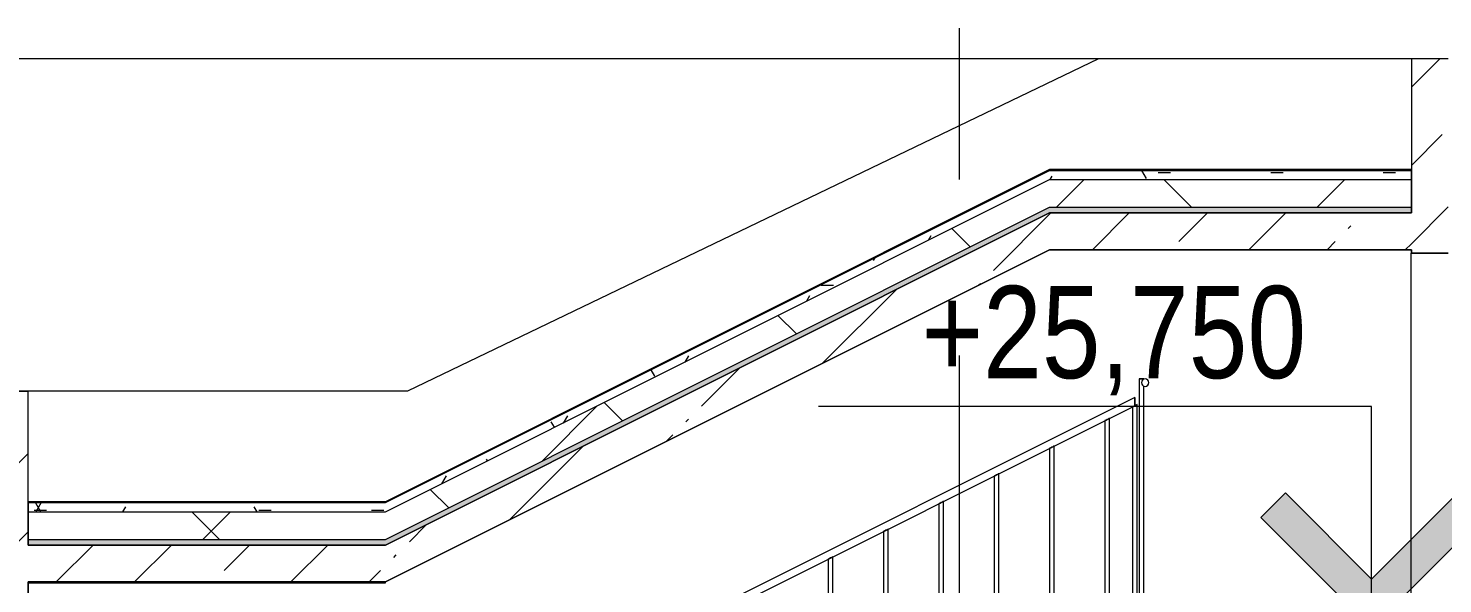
# Model space of a CAD drawing. Header units: millimetres. Extents: x -39507 to 33074, y -24219 to 30962.
# Drawn here: x -29333 to -21663, y 25991 to 29000 of the extents above; entities that cross this region are included whole.
import ezdxf

# ---------------------------------------------------------------- set-up
doc = ezdxf.new("R2010")
doc.units = ezdxf.units.MM
doc.linetypes.add('Осевые', pattern=[6350, 1270, -952.5, 3175, -952.5])
for name, color, linetype, lineweight in [('Балясины', 7, 'Continuous', 9), ('Верхние поручни', 7, 'Continuous', 9), ('Высотные отметки', 7, 'Continuous', 9), ('Общие ребра', 7, 'Continuous', 9), ('Ограждение', 7, 'Continuous', 9), ('Поручни', 7, 'Continuous', 9), ('Стены', 7, 'Continuous', 9), ('Структура _1_', 7, 'Continuous', 18), ('Штриховка разреза-2', 7, 'Continuous', 9)]:
    doc.layers.add(name, color=color, linetype=linetype, lineweight=lineweight)
doc.layers.add('Оси-3', color=7, linetype='Осевые', lineweight=9, true_color=0xaaaaaa)
doc.styles.add('Arial Narrow', font='ARIALN.TTF', dxfattribs={"height": 500})
pattern_1 = [(45, (-2885.9, 6475), (-424.264, 424.264), [600, -100, 20, -100]), (45, (-2885.9, 6899), (-424.264, 424.264), [])]

# ---------------------------------------------------------------- blocks, each defined once
blk = doc.blocks.new('Ограждение - 25mm-6839114-Разрез 2-2')
at = {"layer": 'Балясины'}
for p, q in [((-23495.4, 26874), (-23495.4, 25650)), ((-23470.4, 25650), (-23470.4, 26886.5)), ((-23495.4, 25650), (-23482.9, 25650)), ((-23482.9, 25650), (-23493.7, 25650)), ((-23482.9, 25650), (-23470.4, 25650)), ((-23472.1, 25650), (-23482.9, 25650))]:
    blk.add_line(p, q, dxfattribs=at)
at = {"layer": 'Балясины', "flags": 128}
for points in [[(-23482.9, 26880.3), (-23488.3, 26877.6), (-23492.7, 26875.4), (-23495.1, 26874.2), (-23492.7, 26875.4), (-23488.3, 26877.6), (-23482.9, 26880.3)], [(-23482.9, 26880.3), (-23477.5, 26883), (-23473.1, 26885.2), (-23470.7, 26886.4), (-23473.1, 26885.2), (-23477.5, 26883), (-23482.9, 26880.3)]]:
    blk.add_lwpolyline(points, dxfattribs=at)
blk = doc.blocks.new('Ограждение - 25mm-V89-Разрез 2-2')
at = {"layer": 'Балясины'}
for p, q in [((-23345.4, 26949), (-23345.4, 25650)), ((-23320.4, 25800), (-23320.4, 26961.5)), ((-23345.4, 25650), (-23332.9, 25650)), ((-23332.9, 25650), (-23343.7, 25650))]:
    blk.add_line(p, q, dxfattribs=at)
at = {"layer": 'Балясины', "flags": 128}
for points in [[(-23332.9, 26955.3), (-23338.3, 26952.6), (-23342.7, 26950.4), (-23345.1, 26949.2), (-23342.7, 26950.4), (-23338.3, 26952.6), (-23332.9, 26955.3)], [(-23332.9, 26955.3), (-23327.5, 26958), (-23323.1, 26960.2), (-23320.7, 26961.4), (-23323.1, 26960.2), (-23327.5, 26958), (-23332.9, 26955.3)]]:
    blk.add_lwpolyline(points, dxfattribs=at)
blk = doc.blocks.new('Ограждение - Ограждение-6819977-Разрез 2-2')
for name, p in [('Ограждение - 25mm-V89-Разрез 2-2', (0, 0)), ('Ограждение - 25mm-6839114-Разрез 2-2', (0, 0)), ('Ограждение - 25mm-6839114-Разрез 2-2', (-300, -150)), ('Ограждение - 25mm-6839114-Разрез 2-2', (-600, -300)), ('Ограждение - 25mm-6839114-Разрез 2-2', (-900, -450)), ('Ограждение - 25mm-6839114-Разрез 2-2', (-1200, -600)), ('Ограждение - 25mm-6839114-Разрез 2-2', (-1500, -750))]:
    blk.add_blockref(name, p)
blk = doc.blocks.new('Тип верхнего поручня - Верхний поручень_Внутренний_-6840876-Разрез 2-2')
at = {"layer": 'Верхние поручни'}
for p, q in [((-23332.9, 27000), (-27832.9, 24750)), ((-27815, 24714.2), (-23332.9, 26955.3))]:
    blk.add_line(p, q, dxfattribs=at)
at = {"layer": 'Верхние поручни', "flags": 128}
for points in [[(-23332.9, 27000), (-23332.9, 26999.2), (-23332.9, 26997), (-23332.9, 26993.5), (-23332.9, 26988.8), (-23332.9, 26983.4), (-23332.9, 26977.6)], [(-23332.9, 26977.6), (-23332.9, 26983.4), (-23332.9, 26988.8), (-23332.9, 26993.5), (-23332.9, 26997)], [(-23332.9, 26977.6), (-23332.9, 26971.9), (-23332.9, 26966.5), (-23332.9, 26961.8), (-23332.9, 26958.3), (-23332.9, 26956)], [(-23332.9, 26958.3), (-23332.9, 26961.8), (-23332.9, 26966.5), (-23332.9, 26971.9), (-23332.9, 26977.5)]]:
    blk.add_lwpolyline(points, dxfattribs=at)
blk = doc.blocks.new('Ограждение - 25mm-V172-Разрез 2-2')
at = {"layer": 'Балясины'}
for p, q in [((-23309.5, 27060), (-23309.5, 25800)), ((-23284.5, 25800), (-23284.5, 27060))]:
    blk.add_line(p, q, dxfattribs=at)
blk = doc.blocks.new('Ограждение - 25 мм-V173-Разрез 2-2')
at = {"layer": 'Балясины'}
for p, q in [((-23309.5, 27100.2), (-23309.5, 25800)), ((-23286.2, 27100.2), (-23307.9, 27100.2)), ((-23307.9, 27100.2), (-23286.2, 27100.2)), ((-23284.5, 27096.9), (-23284.5, 27100.2)), ((-23284.5, 25800), (-23284.5, 27063.1))]:
    blk.add_line(p, q, dxfattribs=at)
blk = doc.blocks.new('Ограждение - 25 мм-V174-Разрез 2-2')
at = {"layer": 'Балясины'}
for p, q in [((-23309.5, 27100.2), (-23309.5, 25800)), ((-23284.5, 27100.2), (-23309.5, 27100.2)), ((-23307.9, 27100.2), (-23286.2, 27100.2)), ((-23284.5, 27096.9), (-23284.5, 27100.2)), ((-23284.5, 25800), (-23284.5, 27063.1))]:
    blk.add_line(p, q, dxfattribs=at)
blk = doc.blocks.new('Ограждение - Ограждение-7181587-Разрез 2-2')
at = {"layer": 'Поручни'}
for start, end in [(0, 180), (180, 0)]:
    blk.add_arc((-23277, 27080), 20, start, end, dxfattribs=at)
for name in ['Ограждение - 25 мм-V173-Разрез 2-2', 'Ограждение - 25 мм-V173-Разрез 2-2', 'Ограждение - 25 мм-V174-Разрез 2-2', 'Ограждение - 25mm-V172-Разрез 2-2']:
    blk.add_blockref(name, (0, 0))
blk = doc.blocks.new('Высотные отметки - Высотная отметка - Стрелка-4455449-Разрез 2-2')
at = {"layer": 'Высотные отметки'}
blk.add_hatch(color=256, dxfattribs=at).paths.add_polyline_path([(-36565.6, -5267.2), (-36098.4, -5734.3), (-35631.2, -5267.2), (-35498.4, -5400), (-36098.4, -6000), (-36698.4, -5400)], flags=0)
for p, q in [((-36098.4, -4800), (-39098.4, -4800)), ((-36098.4, -6000), (-36098.4, -4800)), ((-36565.6, -5267.2), (-36698.4, -5400)), ((-36098.4, -5734.3), (-36565.6, -5267.2)), ((-35631.2, -5267.2), (-36098.4, -5734.3)), ((-35498.4, -5400), (-35631.2, -5267.2)), ((-36698.4, -5400), (-36098.4, -6000)), ((-36098.4, -6000), (-35498.4, -5400)), ((-35002.8, -6000), (-36395.1, -6000))]:
    blk.add_line(p, q, dxfattribs=at)

msp = doc.modelspace()

# ---------------------------------------------------------------- hatches: boundary and pattern name
at = {"layer": 'Штриховка разреза-2'}
h = msp.add_hatch(dxfattribs=at)
h.set_pattern_fill('FP_2', color=256, style=0, pattern_type=2)
h.set_pattern_definition(pattern_1)
h.paths.add_polyline_path([(-21632.9, 20900), (-21632.9, 25750), (-21832.9, 25750), (-21832.9, 20900)], flags=0)
h.paths.add_polyline_path([(-21632.9, 27782), (-21632.9, 28834.8), (-21832.9, 28834.8), (-21832.9, 27782)], flags=0)
h = msp.add_hatch(dxfattribs=at)
h.set_pattern_fill('FP_3', color=256, style=0, pattern_type=2)
h.set_pattern_definition([(0, (-2885.9, 6475), (812.8, 203.2), [67.056, -542.544, 67.056, -542.544, -3251.2]), (0, (-2885.9, 6475), (812.8, 203.2), [-1219.2, 67.056, -1152.144, 67.056, -542.544, -1422.4]), (0, (-2885.9, 6475), (812.8, 203.2), [-3048, 67.056, -339.344, 67.056, -948.944]), (120, (-2581.1, 6576.6), (-582.3764, 602.3054), [67.056, -542.544, 67.056, -3793.744]), (120, (-2581.1, 6576.6), (-582.3764, 602.3054), [-676.656, -542.544, 67.056, -1152.144, -2032]), (120, (-2581.1, 6576.6), (-582.3764, 602.3054), [-2438.4, 67.056, -542.544, 67.056, -1355.344]), (120, (-2581.1, 6576.6), (-582.3764, 602.3054), [-3115.056, -339.344, 67.056, -948.944]), (240, (-2479.5, 6983), (-230.4236, -805.5054), [67.056, -542.544, 67.056, -542.544, -3251.2]), (240, (-2479.5, 6983), (-230.4236, -805.5054), [-1219.2, 67.056, -1152.144, 67.056, -542.544, -1422.4]), (240, (-2479.5, 6983), (-230.4236, -805.5054), [-3048, 67.056, -339.344, 67.056, -948.944])])
h.paths.add_polyline_path([(-29332.9, 26380), (-27395.1, 26380), (-23795.2, 28180), (-21832.9, 28180), (-21832.9, 28230), (-23795.2, 28230), (-27395.1, 26430), (-29332.9, 26430)], flags=0)
h = msp.add_hatch(dxfattribs=at)
h.set_pattern_fill('FP_4', color=256, style=0, pattern_type=2)
h.set_pattern_definition([(45, (-2885.9, 6475), (-707.107, 707.107), []), (135, (-2885.9, 6475), (-707.107, -707.107), [])])
h.paths.add_polyline_path([(-29332.9, 26230), (-27395.1, 26230), (-23795.2, 28030), (-21832.9, 28030), (-21832.9, 28180), (-23795.2, 28180), (-27395.1, 26380), (-29332.9, 26380), (-29332.9, 26320.3)], flags=0)
h = msp.add_hatch(dxfattribs=at)
h.set_pattern_fill('FP_2', color=256, style=0, pattern_type=2)
h.set_pattern_definition(pattern_1)
h.paths.add_polyline_path([(-29332.9, 26000), (-27395.1, 26000), (-23795.1, 27800), (-21832.9, 27800), (-21832.9, 28000), (-23795.1, 28000), (-27395.1, 26200), (-29532.9, 26200), (-29532.9, 26000)], flags=0)
h = msp.add_hatch(dxfattribs=at)
h.set_pattern_fill('FP_10', color=256, angle=188.1301, style=0, pattern_type=2)
h.set_pattern_definition([(8.1301, (-2835.1, 6861.08), (3047.99992, 507.99981), [35.921, -3556.181]), (45.0001, (-2799.54, 6866.16), (-0.0009, 507.9997), [35.921, -682.5]), (71.5651, (-2774.14, 6891.56), (-0.00075, 508), [32.129, -1574.308]), (116.5651, (-2763.98, 6922.04), (-508.0011, 507.9998), [34.078, -1101.845]), (141.3401, (-2779.22, 6952.52), (-2031.99686, 1524.00304), [32.528, -3220.259]), (165.9641, (-2804.62, 6972.84), (-508.00057, -0.0028), [20.945, -2073.593]), (191.3101, (-2824.94, 6977.92), (-2031.99858, -508.00596), [25.903, -2564.399]), (218.6601, (-2850.34, 6972.84), (-507.99802, -508.00273), [32.528, -3220.259]), (258.6901, (-2875.74, 6952.52), (0.0003, -508.00002), [25.903, -2564.399]), (270.0001, (-2880.8, 6927.1), (508.001, -507.999), [30.48, -477.52]), (306.8701, (-2880.82, 6896.64), (508.0018, -507.9982), [25.4, -2514.6]), (333.4351, (-2865.58, 6876.32), (508.0002, 0.0018), [34.078, -1101.845]), (333.4351, (-2484.58, 6800.12), (508.0002, 0.0018), [34.078, -1101.845]), (300.9641, (-2499.82, 6825.52), (1016.00894, -1523.99413), [29.621, -2932.502]), (270.0001, (-2499.8, 6850.9), (508.001, -507.999), [25.4, -482.6]), (258.6901, (-2494.74, 6876.32), (0.0003, -508.00002), [25.903, -2564.399]), (218.6601, (-2469.34, 6896.64), (-507.99802, -508.00273), [32.528, -3220.259]), (191.3101, (-2443.94, 6901.72), (-2031.99858, -508.00596), [25.903, -2564.399]), (8.1301, (-2454.1, 6784.88), (3047.99992, 507.99981), [35.921, -3556.181]), (165.9641, (-2423.62, 6896.64), (-508.00057, -0.0028), [20.945, -2073.593]), (149.0361, (-2398.22, 6881.4), (-1015.99888, 508.00296), [29.621, -2932.502]), (113.1991, (-2382.98, 6845.84), (-508.00828, 1015.99542), [38.688, -3830.124]), (71.5651, (-2393.14, 6815.36), (-0.00075, 508), [32.129, -1574.308]), (45.0001, (-2418.54, 6789.96), (-0.0009, 507.9997), [35.921, -682.5]), (333.4351, (-2662.38, 6652.8), (508.0002, 0.0018), [34.078, -1101.845]), (306.8701, (-2677.62, 6673.12), (508.0018, -507.9982), [25.4, -2514.6]), (270.0001, (-2677.6, 6698.5), (508.001, -507.999), [25.4, -482.6]), (248.1981, (-2667.46, 6723.92), (-508.01328, -1523.99562), [27.357, -2708.307]), (225.0001, (-2647.14, 6744.24), (0.0009, -507.9997), [28.737, -689.684]), (201.8011, (-2621.74, 6754.4), (-1016.00303, -507.99438), [27.357, -2708.307]), (8.1301, (-2631.9, 6637.56), (3047.99992, 507.99981), [35.921, -3556.181]), (168.6901, (-2596.34, 6749.32), (-508.00002, -0.0003), [25.903, -2564.399]), (135.0001, (-2576, 6729), (-507.9997, -0.0009), [28.737, -689.684]), (116.5651, (-2560.78, 6698.52), (-508.0011, 507.9998), [34.078, -1101.845]), (80.5381, (-2565.86, 6668.04), (-0.00407, 507.99994), [30.901, -3059.143]), (39.8051, (-2596.34, 6642.64), (508.00394, 507.99597), [39.676, -3927.931]), (333.4351, (-2723.34, 6525.8), (508.0002, 0.0018), [34.078, -1101.845]), (306.8701, (-2738.58, 6546.12), (508.0018, -507.9982), [25.4, -2514.6]), (270.0001, (-2738.6, 6576.6), (508.001, -507.999), [30.48, -477.52]), (258.6901, (-2733.5, 6602), (0.0003, -508.00002), [25.903, -2564.399]), (218.6601, (-2708.1, 6622.32), (-507.99802, -508.00273), [32.528, -3220.259]), (191.3101, (-2682.7, 6627.4), (-2031.99858, -508.00596), [25.903, -2564.399]), (8.1301, (-2692.86, 6510.56), (3047.99992, 507.99981), [35.921, -3556.181]), (165.9641, (-2662.38, 6622.32), (-508.00057, -0.0028), [20.945, -2073.592]), (141.3401, (-2636.98, 6602), (-2031.99686, 1524.00304), [32.528, -3220.259]), (108.4351, (-2626.82, 6571.52), (-508.003, 1015.9986), [32.129, -1574.308]), (80.5381, (-2631.9, 6541.04), (-0.00407, 507.99994), [30.901, -3059.143]), (45.0001, (-2657.3, 6515.64), (-0.0009, 507.9997), [35.921, -682.5]), (45.0001, (-2758.9, 6957.6), (-0.0009, 507.9997), [14.368, -704.052]), (26.5651, (-2748.74, 6967.76), (507.9998, 508.0011), [11.359, -1124.563]), (0.0001, (-2738.6, 6972.84), (507.999, 508.001), [15.24, -492.76]), (341.5651, (-2723.34, 6972.84), (508, 0.00075), [16.064, -1590.373]), (315.0001, (-2708.1, 6967.76), (507.9997, 0.0009), [14.368, -704.052]), (296.5651, (-2697.94, 6957.6), (508.0011, -507.9998), [11.359, -1124.563]), (270.0001, (-2692.86, 6947.44), (508.001, -507.999), [15.24, -492.76]), (225.0001, (-2692.86, 6932.2), (0.0009, -507.9997), [21.552, -696.868]), (180.0001, (-2718.26, 6916.96), (-507.999, -508.001), [15.24, -492.76]), (146.3101, (-2733.5, 6916.96), (-1016.00174, 507.997), [18.316, -1813.304]), (135.0001, (-2748.74, 6927.12), (-507.9997, -0.0009), [14.368, -704.052]), (90.0001, (-2758.9, 6937.3), (-508.001, 507.999), [10.16, -497.84]), (90.0001, (-2758.9, 6947.44), (-508.001, 507.999), [10.16, -497.84]), (0.0001, (-2718.26, 6916.96), (507.999, 508.001), [10.16, -497.84]), (18.4351, (-2398.22, 6642.64), (1015.9986, 508.003), [16.064, -1590.373]), (116.5651, (-2428.7, 6652.8), (-508.0011, 507.9998), [11.359, -1124.563]), (161.5651, (-2413.46, 6647.72), (-508, -0.00075), [16.064, -1590.373]), (161.5651, (-2398.22, 6642.64), (-508, -0.00075), [16.064, -1590.373]), (225.0001, (-2377.9, 6652.8), (0.0009, -507.9997), [7.184, -711.236]), (315.0001, (-2382.98, 6693.44), (507.9997, 0.0009), [7.184, -711.236]), (333.4351, (-2403.3, 6703.6), (508.0002, 0.0018), [22.718, -1113.204]), (18.4351, (-2418.54, 6698.52), (1015.9986, 508.003), [16.064, -1590.373]), (26.5651, (-2428.7, 6693.44), (507.9998, 508.0011), [11.359, -1124.563]), (45.0001, (-2433.78, 6688.36), (-0.0009, 507.9997), [7.184, -711.236]), (63.4351, (-2438.86, 6678.2), (-0.0018, 508.0002), [11.359, -1124.563]), (108.4351, (-2433.78, 6662.96), (-508.003, 1015.9986), [16.064, -1590.373]), (116.5651, (-2657.3, 6942.36), (-508.0011, 507.9998), [11.359, -1124.563]), (71.5651, (-2662.38, 6952.52), (-0.00075, 508), [16.064, -1590.373]), (45.0001, (-2657.3, 6967.76), (-0.0009, 507.9997), [7.184, -711.236]), (18.4351, (-2652.22, 6972.84), (1015.9986, 508.003), [16.064, -1590.373]), (26.5651, (-2636.98, 6977.92), (507.9998, 508.0011), [11.359, -1124.563]), (333.4351, (-2626.82, 6983), (508.0002, 0.0018), [22.718, -1113.204]), (333.4351, (-2606.5, 6972.84), (508.0002, 0.0018), [11.359, -1124.563]), (288.4351, (-2596.34, 6967.76), (508.003, -1015.9986), [16.064, -1590.373]), (251.5651, (-2591.26, 6952.52), (0.00075, -508), [16.064, -1590.373]), (225.0001, (-2596.34, 6937.28), (0.0009, -507.9997), [14.368, -704.052]), (180.0001, (-2621.74, 6922.04), (-507.999, -508.001), [10.16, -497.84]), (153.4351, (-2631.9, 6922.04), (-508.0002, -0.0018), [22.718, -1113.204]), (116.5651, (-2652.22, 6932.2), (-508.0011, 507.9998), [11.359, -1124.563]), (18.4351, (-2621.74, 6922.04), (1015.9986, 508.003), [16.064, -1590.373]), (108.4351, (-2647.14, 6871.24), (-508.003, 1015.9986), [16.064, -1590.373]), (63.4351, (-2652.22, 6886.48), (-0.0018, 508.0002), [11.359, -1124.563]), (45.0001, (-2647.14, 6896.64), (-0.0009, 507.9997), [7.184, -711.236]), (26.5651, (-2642.06, 6901.72), (507.9998, 508.0011), [11.359, -1124.563]), (18.4351, (-2631.9, 6906.8), (1015.9986, 508.003), [16.064, -1590.373]), (333.4351, (-2616.66, 6911.88), (508.0002, 0.0018), [22.718, -1113.204]), (315.0001, (-2596.34, 6901.72), (507.9997, 0.0009), [7.184, -711.236]), (288.4351, (-2591.26, 6896.64), (508.003, -1015.9986), [16.064, -1590.373]), (270.0001, (-2586.2, 6881.4), (508.001, -507.999), [15.24, -492.76]), (213.6901, (-2586.18, 6866.16), (-507.9994, -508.0003), [18.316, -1813.304]), (161.5651, (-2611.58, 6850.92), (-508, -0.00075), [16.064, -1590.373]), (161.5651, (-2626.82, 6856), (-508, -0.00075), [16.064, -1590.373]), (116.5651, (-2642.06, 6861.08), (-508.0011, 507.9998), [11.359, -1124.563]), (26.5651, (-2611.58, 6850.92), (507.9998, 508.0011), [11.359, -1124.563]), (90.0001, (-2586.2, 6820.44), (-508.001, 507.999), [10.16, -497.84]), (90.0001, (-2586.2, 6830.6), (-508.001, 507.999), [10.16, -497.84]), (45.0001, (-2586.18, 6840.76), (-0.0009, 507.9997), [14.368, -704.052]), (26.5651, (-2576.02, 6850.92), (507.9998, 508.0011), [11.359, -1124.563]), (0.0001, (-2565.86, 6856), (507.999, 508.001), [10.16, -497.84]), (345.9641, (-2555.7, 6856), (508.00057, 0.0028), [20.945, -2073.593]), (315.0001, (-2535.38, 6850.92), (507.9997, 0.0009), [14.368, -704.052]), (296.5651, (-2525.22, 6840.76), (508.0011, -507.9998), [11.359, -1124.563]), (251.5651, (-2520.14, 6830.6), (0.00075, -508), [16.064, -1590.373]), (236.3101, (-2525.22, 6815.36), (-507.997, -1016.00174), [18.316, -1813.304]), (180.0001, (-2550.6, 6800.1), (-507.999, -508.001), [10.16, -497.84]), (153.4351, (-2560.78, 6800.12), (-508.0002, -0.0018), [22.718, -1113.204]), (116.5651, (-2581.1, 6810.28), (-508.0011, 507.9998), [11.359, -1124.563]), (0.0001, (-2550.6, 6800.1), (507.999, 508.001), [15.24, -492.76]), (108.4351, (-2560.78, 6729), (-508.003, 1015.9986), [16.064, -1590.373]), (63.4351, (-2565.86, 6744.24), (-0.0018, 508.0002), [11.359, -1124.563]), (45.0001, (-2560.78, 6754.4), (-0.0009, 507.9997), [7.184, -711.236]), (18.4351, (-2555.7, 6759.48), (1015.9986, 508.003), [16.064, -1590.373]), (26.5651, (-2540.46, 6764.56), (507.9998, 508.0011), [11.359, -1124.563]), (333.4351, (-2530.3, 6769.64), (508.0002, 0.0018), [22.718, -1113.204]), (333.4351, (-2509.98, 6759.48), (508.0002, 0.0018), [11.359, -1124.563]), (296.5651, (-2499.82, 6754.4), (508.0011, -507.9998), [11.359, -1124.563]), (255.9641, (-2494.74, 6744.24), (0.0028, -508.00057), [20.945, -2073.593]), (225.0001, (-2499.8, 6723.92), (0.0009, -507.9997), [14.368, -704.052]), (153.4351, (-2525.22, 6708.68), (-508.0002, -0.0018), [11.359, -1124.563]), (165.9641, (-2535.38, 6713.76), (-508.00057, -0.0028), [20.945, -2073.593]), (116.5651, (-2555.7, 6718.84), (-508.0011, 507.9998), [11.359, -1124.563]), (18.4351, (-2525.22, 6708.68), (1015.9986, 508.003), [16.064, -1590.373]), (90.0001, (-2469.34, 6729), (-508.001, 507.999), [15.24, -492.76]), (90.0001, (-2469.34, 6744.24), (-508.001, 507.999), [10.16, -497.84]), (26.5651, (-2469.34, 6754.4), (507.9998, 508.0011), [11.359, -1124.563]), (26.5651, (-2459.18, 6759.48), (507.9998, 508.0011), [11.359, -1124.563]), (18.4351, (-2449.02, 6764.56), (1015.9986, 508.003), [16.064, -1590.373]), (326.3101, (-2433.78, 6769.64), (1016.00174, -507.997), [18.316, -1813.304]), (333.4351, (-2418.54, 6759.48), (508.0002, 0.0018), [11.359, -1124.563]), (296.5651, (-2408.38, 6754.4), (508.0011, -507.9998), [11.359, -1124.563]), (270.0001, (-2403.3, 6744.24), (508.001, -507.999), [20.32, -487.68]), (213.6901, (-2403.3, 6723.92), (-507.9994, -508.0003), [18.316, -1813.304]), (161.5651, (-2428.7, 6708.68), (-508, -0.00075), [16.064, -1590.373]), (161.5651, (-2443.94, 6713.76), (-508, -0.00075), [16.064, -1590.373]), (135.0001, (-2459.18, 6718.84), (-507.9997, -0.0009), [14.368, -704.052]), (26.5651, (-2428.7, 6708.68), (507.9998, 508.0011), [11.359, -1124.563]), (116.5651, (-2459.18, 6937.28), (-508.0011, 507.9998), [11.359, -1124.563]), (63.4351, (-2464.26, 6947.44), (-0.0018, 508.0002), [11.359, -1124.563]), (45.0001, (-2459.18, 6957.6), (-0.0009, 507.9997), [14.368, -704.052]), (26.5651, (-2449.02, 6967.76), (507.9998, 508.0011), [11.359, -1124.563]), (0.0001, (-2438.86, 6972.84), (507.999, 508.001), [10.16, -497.84]), (345.9641, (-2428.7, 6972.84), (508.00057, 0.0028), [20.945, -2073.592]), (315.0001, (-2408.38, 6967.76), (507.9997, 0.0009), [14.368, -704.052]), (296.5651, (-2398.22, 6957.6), (508.0011, -507.9998), [11.359, -1124.563]), (251.5651, (-2393.14, 6947.44), (0.00075, -508), [16.064, -1590.373]), (225.0001, (-2398.2, 6932.2), (0.0009, -507.9997), [14.368, -704.052]), (180.0001, (-2423.6, 6916.96), (-507.999, -508.001), [10.16, -497.84]), (153.4351, (-2433.78, 6916.96), (-508.0002, -0.0018), [22.718, -1113.204]), (116.5651, (-2454.1, 6927.12), (-508.0011, 507.9998), [11.359, -1124.563]), (18.4351, (-2423.62, 6916.96), (1015.9986, 508.003), [16.064, -1590.373]), (116.5651, (-2718.26, 6861.08), (-508.0011, 507.9998), [11.359, -1124.563]), (63.4351, (-2723.34, 6871.24), (-0.0018, 508.0002), [11.359, -1124.563]), (63.4351, (-2718.26, 6881.4), (-0.0018, 508.0002), [11.359, -1124.563]), (26.5651, (-2713.18, 6891.56), (507.9998, 508.0011), [11.359, -1124.563]), (0.0001, (-2703, 6896.64), (507.999, 508.001), [15.24, -492.76]), (345.9641, (-2687.78, 6896.64), (508.00057, 0.0028), [20.945, -2073.593]), (315.0001, (-2667.46, 6891.56), (507.9997, 0.0009), [14.368, -704.052]), (296.5651, (-2657.3, 6881.4), (508.0011, -507.9998), [11.359, -1124.563]), (251.5651, (-2652.22, 6871.24), (0.00075, -508), [16.064, -1590.373]), (236.3101, (-2657.3, 6856), (-507.997, -1016.00174), [18.316, -1813.304]), (180.0001, (-2682.7, 6840.76), (-507.999, -508.001), [10.16, -497.84]), (153.4351, (-2692.86, 6840.76), (-508.0002, -0.0018), [22.718, -1113.204]), (116.5651, (-2713.18, 6850.92), (-508.0011, 507.9998), [11.359, -1124.563]), (0.0001, (-2682.7, 6840.76), (507.999, 508.001), [15.24, -492.76]), (90.0001, (-2662.4, 6789.96), (-508.001, 507.999), [10.16, -497.84]), (90.0001, (-2662.4, 6800.1), (-508.001, 507.999), [10.16, -497.84]), (45.0001, (-2662.38, 6810.28), (-0.0009, 507.9997), [14.368, -704.052]), (26.5651, (-2652.22, 6820.44), (507.9998, 508.0011), [11.359, -1124.563]), (0.0001, (-2642.06, 6825.5), (507.999, 508.001), [10.16, -497.84]), (345.9641, (-2631.9, 6825.52), (508.00057, 0.0028), [20.945, -2073.593]), (315.0001, (-2611.58, 6820.44), (507.9997, 0.0009), [14.368, -704.052]), (296.5651, (-2601.42, 6810.28), (508.0011, -507.9998), [11.359, -1124.563]), (270.0001, (-2596.34, 6800.1), (508.001, -507.999), [15.24, -492.76]), (225.0001, (-2596.34, 6784.88), (0.0009, -507.9997), [21.552, -696.868]), (180.0001, (-2621.74, 6769.64), (-507.999, -508.001), [15.24, -492.76]), (146.3101, (-2636.98, 6769.64), (-1016.00174, 507.997), [18.316, -1813.304]), (135.0001, (-2652.2, 6779.8), (-507.9997, -0.0009), [14.368, -704.052]), (0.0001, (-2621.74, 6769.64), (507.999, 508.001), [10.16, -497.84]), (90.0001, (-2799.54, 6835.7), (-508.001, 507.999), [10.16, -497.84]), (90.0001, (-2799.54, 6845.84), (-508.001, 507.999), [10.16, -497.84]), (45.0001, (-2799.54, 6856), (-0.0009, 507.9997), [14.368, -704.052]), (26.5651, (-2789.38, 6866.16), (507.9998, 508.0011), [11.359, -1124.563]), (0.0001, (-2779.2, 6871.24), (507.999, 508.001), [10.16, -497.84]), (345.9641, (-2769.06, 6871.24), (508.00057, 0.0028), [20.945, -2073.592]), (315.0001, (-2748.74, 6866.16), (507.9997, 0.0009), [14.368, -704.052]), (296.5651, (-2738.58, 6856), (508.0011, -507.9998), [11.359, -1124.563]), (270.0001, (-2733.5, 6845.84), (508.001, -507.999), [15.24, -492.76]), (213.6901, (-2733.5, 6830.6), (-507.9994, -508.0003), [18.316, -1813.304]), (180.0001, (-2758.9, 6815.36), (-507.999, -508.001), [15.24, -492.76]), (146.3101, (-2774.14, 6815.36), (-1016.00174, 507.997), [18.316, -1813.304]), (135.0001, (-2789.38, 6825.52), (-507.9997, -0.0009), [14.368, -704.052]), (26.5651, (-2758.9, 6815.36), (507.9998, 508.0011), [11.359, -1124.563]), (90.0001, (-2870.66, 6779.8), (-508.001, 507.999), [15.24, -492.76]), (90.0001, (-2870.66, 6795.04), (-508.001, 507.999), [10.16, -497.84]), (26.5651, (-2870.66, 6805.2), (507.9998, 508.0011), [11.359, -1124.563]), (26.5651, (-2860.5, 6810.28), (507.9998, 508.0011), [11.359, -1124.563]), (18.4351, (-2850.34, 6815.36), (1015.9986, 508.003), [16.064, -1590.373]), (326.3101, (-2835.1, 6820.44), (1016.00174, -507.997), [18.316, -1813.304]), (333.4351, (-2819.86, 6810.28), (508.0002, 0.0018), [11.359, -1124.563]), (288.4351, (-2809.7, 6805.2), (508.003, -1015.9986), [16.064, -1590.373]), (270.0001, (-2804.6, 6789.96), (508.001, -507.999), [15.24, -492.76]), (213.6901, (-2804.62, 6774.72), (-507.9994, -508.0003), [18.316, -1813.304]), (161.5651, (-2830.02, 6759.48), (-508, -0.00075), [16.064, -1590.373]), (161.5651, (-2845.26, 6764.56), (-508, -0.00075), [16.064, -1590.373]), (135.0001, (-2860.5, 6769.64), (-507.9997, -0.0009), [14.368, -704.052]), (26.5651, (-2830.02, 6759.48), (507.9998, 508.0011), [11.359, -1124.563]), (90.0001, (-2855.4, 6708.7), (-508.001, 507.999), [10.16, -497.84]), (90.0001, (-2855.4, 6718.84), (-508.001, 507.999), [10.16, -497.84]), (45.0001, (-2855.4, 6729), (-0.0009, 507.9997), [14.368, -704.052]), (26.5651, (-2845.26, 6739.16), (507.9998, 508.0011), [11.359, -1124.563]), (0.0001, (-2835.1, 6744.24), (507.999, 508.001), [10.16, -497.84]), (345.9641, (-2824.94, 6744.24), (508.00057, 0.0028), [20.945, -2073.592]), (315.0001, (-2804.6, 6739.16), (507.9997, 0.0009), [14.368, -704.052]), (296.5651, (-2794.46, 6729), (508.0011, -507.9998), [11.359, -1124.563]), (270.0001, (-2789.4, 6718.84), (508.001, -507.999), [20.32, -487.68]), (213.6901, (-2789.38, 6698.52), (-507.9994, -508.0003), [18.316, -1813.304]), (180.0001, (-2814.8, 6688.36), (-507.999, -508.001), [15.24, -492.76]), (146.3101, (-2830.02, 6688.36), (-1016.00174, 507.997), [18.316, -1813.304]), (135.0001, (-2845.26, 6698.52), (-507.9997, -0.0009), [14.368, -704.052]), (0.0001, (-2814.8, 6688.36), (507.999, 508.001), [10.16, -497.84]), (90.0001, (-2870.66, 6637.56), (-508.001, 507.999), [10.16, -497.84]), (90.0001, (-2870.66, 6647.7), (-508.001, 507.999), [10.16, -497.84]), (45.0001, (-2870.66, 6657.88), (-0.0009, 507.9997), [14.368, -704.052]), (26.5651, (-2860.5, 6668.04), (507.9998, 508.0011), [11.359, -1124.563]), (0.0001, (-2850.34, 6673.1), (507.999, 508.001), [10.16, -497.84]), (345.9641, (-2840.18, 6673.12), (508.00057, 0.0028), [20.945, -2073.592]), (315.0001, (-2819.86, 6668.04), (507.9997, 0.0009), [14.368, -704.052]), (296.5651, (-2809.7, 6657.88), (508.0011, -507.9998), [11.359, -1124.563]), (270.0001, (-2804.6, 6647.7), (508.001, -507.999), [15.24, -492.76]), (225.0001, (-2804.6, 6632.48), (0.0009, -507.9997), [21.552, -696.868]), (180.0001, (-2830, 6617.24), (-507.999, -508.001), [15.24, -492.76]), (146.3101, (-2845.26, 6617.24), (-1016.00174, 507.997), [18.316, -1813.304]), (135.0001, (-2860.5, 6627.4), (-507.9997, -0.0009), [14.368, -704.052]), (0.0001, (-2830, 6617.24), (507.999, 508.001), [10.16, -497.84]), (116.5651, (-2784.3, 6632.48), (-508.0011, 507.9998), [11.359, -1124.563]), (63.4351, (-2789.38, 6642.64), (-0.0018, 508.0002), [11.359, -1124.563]), (63.4351, (-2784.3, 6652.8), (-0.0018, 508.0002), [11.359, -1124.563]), (26.5651, (-2779.22, 6662.96), (507.9998, 508.0011), [11.359, -1124.563]), (0.0001, (-2769.06, 6668.04), (507.999, 508.001), [15.24, -492.76]), (345.9641, (-2753.82, 6668.04), (508.00057, 0.0028), [20.945, -2073.592]), (296.5651, (-2733.5, 6662.96), (508.0011, -507.9998), [11.359, -1124.563]), (296.5651, (-2728.42, 6652.8), (508.0011, -507.9998), [11.359, -1124.563]), (270.0001, (-2723.34, 6642.64), (508.001, -507.999), [15.24, -492.76]), (225.0001, (-2723.34, 6627.4), (0.0009, -507.9997), [21.552, -696.868]), (180.0001, (-2748.74, 6612.16), (-507.999, -508.001), [15.24, -492.76]), (146.3101, (-2763.98, 6612.16), (-1016.00174, 507.997), [18.316, -1813.304]), (116.5651, (-2779.22, 6622.32), (-508.0011, 507.9998), [11.359, -1124.563]), (0.0001, (-2748.74, 6612.16), (507.999, 508.001), [10.16, -497.84]), (116.5651, (-2789.38, 6505.48), (-508.0011, 507.9998), [11.359, -1124.563]), (63.4351, (-2794.46, 6515.64), (-0.0018, 508.0002), [11.359, -1124.563]), (63.4351, (-2789.38, 6525.8), (-0.0018, 508.0002), [11.359, -1124.563]), (26.5651, (-2784.3, 6535.96), (507.9998, 508.0011), [11.359, -1124.563]), (0.0001, (-2774.14, 6541.04), (507.999, 508.001), [15.24, -492.76]), (345.9641, (-2758.9, 6541.04), (508.00057, 0.0028), [20.945, -2073.592]), (315.0001, (-2738.58, 6535.96), (507.9997, 0.0009), [14.368, -704.052]), (296.5651, (-2728.42, 6525.8), (508.0011, -507.9998), [11.359, -1124.563]), (251.5651, (-2723.34, 6515.64), (0.00075, -508), [16.064, -1590.373]), (225.0001, (-2728.4, 6500.4), (0.0009, -507.9997), [14.368, -704.052]), (180.0001, (-2753.8, 6485.16), (-507.999, -508.001), [10.16, -497.84]), (153.4351, (-2763.98, 6485.16), (-508.0002, -0.0018), [22.718, -1113.204]), (116.5651, (-2784.3, 6495.32), (-508.0011, 507.9998), [11.359, -1124.563]), (18.4351, (-2753.82, 6485.16), (1015.9986, 508.003), [16.064, -1590.373]), (116.5651, (-2621.74, 6505.48), (-508.0011, 507.9998), [11.359, -1124.563]), (63.4351, (-2626.82, 6515.64), (-0.0018, 508.0002), [11.359, -1124.563]), (63.4351, (-2621.74, 6525.8), (-0.0018, 508.0002), [11.359, -1124.563]), (26.5651, (-2616.66, 6535.96), (507.9998, 508.0011), [11.359, -1124.563]), (0.0001, (-2606.5, 6541.04), (507.999, 508.001), [15.24, -492.76]), (345.9641, (-2591.26, 6541.04), (508.00057, 0.0028), [20.945, -2073.593]), (296.5651, (-2570.94, 6535.96), (508.0011, -507.9998), [11.359, -1124.563]), (296.5651, (-2565.86, 6525.8), (508.0011, -507.9998), [11.359, -1124.563]), (270.0001, (-2560.8, 6515.64), (508.001, -507.999), [15.24, -492.76]), (213.6901, (-2560.78, 6500.4), (-507.9994, -508.0003), [18.316, -1813.304]), (180.0001, (-2586.2, 6485.16), (-507.999, -508.001), [15.24, -492.76]), (146.3101, (-2601.42, 6485.16), (-1016.00174, 507.997), [18.316, -1813.304]), (116.5651, (-2616.66, 6495.32), (-508.0011, 507.9998), [11.359, -1124.563]), (26.5651, (-2586.18, 6485.16), (507.9998, 508.0011), [11.359, -1124.563]), (90.0001, (-2621.74, 6591.84), (-508.001, 507.999), [10.16, -497.84]), (90.0001, (-2621.74, 6602), (-508.001, 507.999), [10.16, -497.84]), (45.0001, (-2621.74, 6612.16), (-0.0009, 507.9997), [14.368, -704.052]), (26.5651, (-2611.58, 6622.32), (507.9998, 508.0011), [11.359, -1124.563]), (0.0001, (-2601.4, 6627.4), (507.999, 508.001), [15.24, -492.76]), (341.5651, (-2586.18, 6627.4), (508, 0.00075), [16.064, -1590.373]), (315.0001, (-2570.94, 6622.32), (507.9997, 0.0009), [14.368, -704.052]), (296.5651, (-2560.78, 6612.16), (508.0011, -507.9998), [11.359, -1124.563]), (270.0001, (-2555.7, 6602), (508.001, -507.999), [20.32, -487.68]), (213.6901, (-2555.7, 6581.68), (-507.9994, -508.0003), [18.316, -1813.304]), (180.0001, (-2581.1, 6571.5), (-507.999, -508.001), [15.24, -492.76]), (146.3101, (-2596.34, 6571.52), (-1016.00174, 507.997), [18.316, -1813.304]), (135.0001, (-2611.58, 6581.68), (-507.9997, -0.0009), [14.368, -704.052]), (0.0001, (-2581.1, 6571.5), (507.999, 508.001), [10.16, -497.84]), (108.4351, (-2535.38, 6520.72), (-508.003, 1015.9986), [16.064, -1590.373]), (63.4351, (-2540.46, 6535.96), (-0.0018, 508.0002), [11.359, -1124.563]), (45.0001, (-2535.38, 6546.12), (-0.0009, 507.9997), [7.184, -711.236]), (26.5651, (-2530.3, 6551.2), (507.9998, 508.0011), [11.359, -1124.563]), (18.4351, (-2520.14, 6556.28), (1015.9986, 508.003), [16.064, -1590.373]), (333.4351, (-2504.9, 6561.36), (508.0002, 0.0018), [22.718, -1113.204]), (333.4351, (-2484.58, 6551.2), (508.0002, 0.0018), [11.359, -1124.563]), (296.5651, (-2474.42, 6546.12), (508.0011, -507.9998), [11.359, -1124.563]), (255.9641, (-2469.34, 6535.96), (0.0028, -508.00057), [20.945, -2073.592]), (225.0001, (-2474.4, 6515.64), (0.0009, -507.9997), [14.368, -704.052]), (153.4351, (-2499.82, 6500.4), (-508.0002, -0.0018), [11.359, -1124.563]), (165.9641, (-2509.98, 6505.48), (-508.00057, -0.0028), [20.945, -2073.593]), (116.5651, (-2530.3, 6510.56), (-508.0011, 507.9998), [11.359, -1124.563]), (18.4351, (-2499.82, 6500.4), (1015.9986, 508.003), [16.064, -1590.373]), (116.5651, (-2459.18, 6505.48), (-508.0011, 507.9998), [11.359, -1124.563]), (63.4351, (-2464.26, 6515.64), (-0.0018, 508.0002), [11.359, -1124.563]), (63.4351, (-2459.18, 6525.8), (-0.0018, 508.0002), [11.359, -1124.563]), (26.5651, (-2454.1, 6535.96), (507.9998, 508.0011), [11.359, -1124.563]), (0.0001, (-2443.94, 6541.04), (507.999, 508.001), [15.24, -492.76]), (345.9641, (-2428.7, 6541.04), (508.00057, 0.0028), [20.945, -2073.593]), (296.5651, (-2408.38, 6535.96), (508.0011, -507.9998), [11.359, -1124.563]), (296.5651, (-2403.3, 6525.8), (508.0011, -507.9998), [11.359, -1124.563]), (270.0001, (-2398.2, 6515.64), (508.001, -507.999), [15.24, -492.76]), (213.6901, (-2398.22, 6500.4), (-507.9994, -508.0003), [18.316, -1813.304]), (180.0001, (-2423.6, 6485.16), (-507.999, -508.001), [15.24, -492.76]), (146.3101, (-2438.86, 6485.16), (-1016.00174, 507.997), [18.316, -1813.304]), (116.5651, (-2454.1, 6495.32), (-508.0011, 507.9998), [11.359, -1124.563]), (26.5651, (-2423.62, 6485.16), (507.9998, 508.0011), [11.359, -1124.563]), (116.5651, (-2449.02, 6591.84), (-508.0011, 507.9998), [11.359, -1124.563]), (63.4351, (-2454.1, 6602), (-0.0018, 508.0002), [11.359, -1124.563]), (63.4351, (-2449.02, 6612.16), (-0.0018, 508.0002), [11.359, -1124.563]), (26.5651, (-2443.94, 6622.32), (507.9998, 508.0011), [11.359, -1124.563]), (0.0001, (-2433.8, 6627.4), (507.999, 508.001), [15.24, -492.76]), (345.9641, (-2418.54, 6627.4), (508.00057, 0.0028), [20.945, -2073.592]), (296.5651, (-2398.22, 6622.32), (508.0011, -507.9998), [11.359, -1124.563]), (296.5651, (-2393.14, 6612.16), (508.0011, -507.9998), [11.359, -1124.563]), (270.0001, (-2388.06, 6602), (508.001, -507.999), [20.32, -487.68]), (213.6901, (-2388.06, 6581.68), (-507.9994, -508.0003), [18.316, -1813.304]), (180.0001, (-2413.46, 6571.5), (-507.999, -508.001), [15.24, -492.76]), (146.3101, (-2428.7, 6571.52), (-1016.00174, 507.997), [18.316, -1813.304]), (116.5651, (-2443.94, 6581.68), (-508.0011, 507.9998), [11.359, -1124.563]), (0.0001, (-2413.46, 6571.5), (507.999, 508.001), [10.16, -497.84]), (0.0001, (-2885.9, 6688.36), (507.999, 508.001), [6.706, -501.294]), (288.4351, (-2885.9, 6688.36), (508.003, -1015.9986), [16.064, -1590.373]), (270.0001, (-2880.8, 6673.1), (508.001, -507.999), [15.24, -492.76]), (225.0001, (-2880.8, 6657.88), (0.0009, -507.9997), [7.184, -711.236]), (180.0001, (-2703, 6820.44), (-507.999, -508.001), [6.706, -501.294]), (198.4351, (-2708.1, 6820.44), (-1015.9986, -508.003), [16.064, -1590.373]), (225.0001, (-2723.34, 6815.36), (0.0009, -507.9997), [35.921, -682.5]), (243.4351, (-2748.74, 6789.96), (0.0018, -508.0002), [22.718, -1113.204]), (258.6901, (-2758.9, 6769.64), (0.0003, -508.00002), [25.903, -2564.399]), (270.0001, (-2764, 6744.24), (508.001, -507.999), [25.4, -482.6]), (296.5651, (-2763.98, 6718.84), (508.0011, -507.9998), [11.359, -1124.563]), (315.0001, (-2758.9, 6708.68), (507.9997, 0.0009), [14.368, -704.052]), (315.0001, (-2748.74, 6698.52), (507.9997, 0.0009), [7.184, -711.236]), (0.0001, (-2743.66, 6693.44), (507.999, 508.001), [15.24, -492.76]), (33.6901, (-2728.42, 6693.44), (507.9994, 508.0003), [18.316, -1813.304]), (53.1301, (-2713.18, 6703.6), (1016.00006, 1523.99996), [25.4, -2514.6]), (63.4351, (-2697.94, 6723.92), (-0.0018, 508.0002), [22.718, -1113.204]), (78.6901, (-2687.78, 6744.24), (-0.0003, 508.00002), [25.903, -2564.399]), (90.0001, (-2682.7, 6769.64), (-508.001, 507.999), [20.32, -487.68]), (104.0361, (-2682.7, 6789.96), (-507.99602, 1524.00104), [20.945, -2073.593]), (135.0001, (-2687.78, 6810.28), (-507.9997, -0.0009), [7.184, -711.236]), (153.4351, (-2692.86, 6815.36), (-508.0002, -0.0018), [11.359, -1124.563]), (180.0001, (-2474.4, 6703.6), (-507.999, -508.001), [10.16, -497.84]), (198.4351, (-2484.58, 6703.6), (-1015.9986, -508.003), [16.064, -1590.373]), (231.3401, (-2499.82, 6698.52), (-1524.00304, -2031.99686), [32.528, -3220.259]), (243.4351, (-2520.14, 6673.12), (0.0018, -508.0002), [22.718, -1113.204]), (258.6901, (-2530.3, 6652.8), (0.0003, -508.00002), [25.903, -2564.399]), (270.0001, (-2535.4, 6627.4), (508.001, -507.999), [25.4, -482.6]), (270.0001, (-2535.4, 6602), (508.001, -507.999), [10.16, -497.84]), (315.0001, (-2535.38, 6591.84), (507.9997, 0.0009), [14.368, -704.052]), (333.4351, (-2525.22, 6581.68), (508.0002, 0.0018), [11.359, -1124.563]), (0.0001, (-2515.06, 6576.6), (507.999, 508.001), [15.24, -492.76]), (33.6901, (-2499.82, 6576.6), (507.9994, 508.0003), [18.316, -1813.304]), (53.1301, (-2484.58, 6586.76), (1016.00006, 1523.99996), [25.4, -2514.6]), (63.4351, (-2469.34, 6607.08), (-0.0018, 508.0002), [22.718, -1113.204]), (78.6901, (-2459.18, 6627.4), (-0.0003, 508.00002), [25.903, -2564.399]), (90.0001, (-2454.1, 6652.8), (-508.001, 507.999), [20.32, -487.68]), (116.5651, (-2454.1, 6673.12), (-508.0011, 507.9998), [22.718, -1113.204]), (135.0001, (-2464.26, 6693.44), (-507.9997, -0.0009), [7.184, -711.236]), (135.0001, (-2469.34, 6698.52), (-507.9997, -0.0009), [7.184, -711.236]), (225.0001, (-2530.3, 6983), (0.0009, -507.9997), [28.737, -689.684]), (248.1981, (-2550.62, 6962.68), (-508.01328, -1523.99562), [27.357, -2708.307]), (258.6901, (-2560.78, 6937.28), (0.0003, -508.00002), [25.903, -2564.399]), (270.0001, (-2565.86, 6911.9), (508.001, -507.999), [20.32, -487.68]), (296.5651, (-2565.86, 6891.56), (508.0011, -507.9998), [11.359, -1124.563]), (303.6901, (-2560.78, 6881.4), (508.0003, -507.9994), [18.316, -1813.304]), (0.0001, (-2550.6, 6866.16), (507.999, 508.001), [6.706, -501.294]), (0.0001, (-2545.54, 6866.16), (507.999, 508.001), [15.24, -492.76]), (33.6901, (-2530.3, 6866.16), (507.9994, 508.0003), [18.316, -1813.304]), (45.0001, (-2515.06, 6876.32), (-0.0009, 507.9997), [21.552, -696.868]), (68.1991, (-2499.82, 6891.56), (507.98669, 1524.00449), [27.357, -2708.307]), (78.6901, (-2489.66, 6916.96), (-0.0003, 508.00002), [25.903, -2564.399]), (90.0001, (-2484.6, 6942.36), (-508.001, 507.999), [20.32, -487.68]), (108.4351, (-2484.58, 6962.68), (-508.003, 1015.9986), [16.064, -1590.373]), (135.0001, (-2489.66, 6977.92), (-507.9997, -0.0009), [7.184, -711.236]), (135.0001, (-2779.2, 6596.92), (-507.9997, -0.0009), [7.184, -711.236]), (161.5651, (-2784.3, 6602), (-508, -0.00075), [16.064, -1590.373]), (198.4351, (-2799.54, 6607.08), (-1015.9986, -508.003), [32.129, -1574.308]), (216.8701, (-2830.02, 6596.92), (-507.9982, -508.0018), [25.4, -2514.6]), (225.0001, (-2850.34, 6581.68), (0.0009, -507.9997), [28.737, -689.684]), (243.4351, (-2870.66, 6561.36), (0.0018, -508.0002), [22.718, -1113.204]), (270.0001, (-2880.8, 6541.04), (508.001, -507.999), [10.16, -497.84]), (270.0001, (-2880.8, 6530.9), (508.001, -507.999), [15.24, -492.76]), (315.0001, (-2880.8, 6515.64), (507.9997, 0.0009), [7.184, -711.236]), (315.0001, (-2875.74, 6510.56), (507.9997, 0.0009), [14.368, -704.052]), (0.0001, (-2865.6, 6500.4), (507.999, 508.001), [20.32, -487.68]), (26.5651, (-2845.26, 6500.4), (507.9998, 508.0011), [22.718, -1113.204]), (36.8701, (-2824.94, 6510.56), (507.9982, 508.0018), [25.4, -2514.6]), (36.8701, (-2804.62, 6525.8), (507.9982, 508.0018), [25.4, -2514.6]), (63.4351, (-2784.3, 6541.04), (-0.0018, 508.0002), [22.718, -1113.204]), (90.0001, (-2774.14, 6561.36), (-508.001, 507.999), [20.32, -487.68]), (90.0001, (-2774.14, 6581.7), (-508.001, 507.999), [10.16, -497.84]), (135.0001, (-2774.14, 6591.84), (-507.9997, -0.0009), [7.184, -711.236]), (180.0001, (-2494.74, 6480.1), (-507.999, -508.001), [10.16, -497.84]), (90.0001, (-2494.74, 6475), (-508.001, 507.999), [6.706, -501.294]), (198.4351, (-2509.98, 6485.16), (-1015.9986, -508.003), [16.064, -1590.373]), (135.0001, (-2504.9, 6480.08), (-507.9997, -0.0009), [7.184, -711.236]), (225.0001, (-2525.2, 6480.08), (0.0009, -507.9997), [7.184, -711.236])])
h.paths.add_polyline_path([(-27395.1, 26200), (-23795.2, 28000), (-21832.9, 28000), (-21832.9, 28030), (-23795.2, 28030), (-27395.1, 26230), (-29332.9, 26230), (-29332.9, 26200), (-27599.1, 26200)], flags=0)
h = msp.add_hatch(dxfattribs=at)
h.set_pattern_fill('FP_2', color=256, style=0, pattern_type=2)
h.set_pattern_definition(pattern_1)
h.paths.add_polyline_path([(-29532.9, 20900), (-29332.9, 20900), (-29332.9, 26000), (-29532.9, 26000), (-29532.9, 21281.6)], flags=0)
h.paths.add_polyline_path([(-29532.9, 26200), (-29332.9, 26200), (-29332.9, 27032.4), (-29532.9, 27032.4), (-29532.9, 26320.3)], flags=0)

# ---------------------------------------------------------------- linework, layer by layer
at = {"layer": 'Высотные отметки'}
msp.add_line((-23529.2, 28835), (-33410.9, 28835), dxfattribs=at)
at = {"layer": 'Общие ребра'}
for p, q in [((-27395.1, 26430), (-23795.2, 28230)), ((-23795.2, 28230), (-21832.9, 28230)), ((-27395.1, 26380), (-23795.2, 28180)), ((-23795.2, 28180), (-21832.9, 28180)), ((-27395.1, 26230), (-23795.2, 28030)), ((-23795.2, 28030), (-21832.9, 28030)), ((-21832.9, 27795), (-21834.9, 27795)), ((-21832.9, 27795), (-21832.9, 27782)), ((-21832.9, 27782), (-21832.9, 27795)), ((-29332.9, 26430), (-27395.1, 26430)), ((-29332.9, 26380), (-27395.1, 26380)), ((-29332.9, 26230), (-27395.1, 26230))]:
    msp.add_line(p, q, dxfattribs=at)
at = {"layer": 'Оси-3'}
msp.add_line((-24282.9, -22619.5), (-24282.9, 29000), dxfattribs=at)
at = {"layer": 'Стены'}
for p, q in [((-23529.2, 28835), (-27276.1, 27034.2)), ((-21632.9, 28835), (-23529.2, 28835)), ((-23795.1, 27800), (-27395.1, 26000)), ((-21832.9, 27800), (-23795.1, 27800)), ((-21832.9, 27782), (-21834.9, 27782)), ((-21834.9, 25800), (-21834.9, 27782)), ((-21832.9, 27795), (-21832.9, 27800)), ((-21632.9, 27782), (-21832.9, 27782)), ((-27276.1, 27034.2), (-29532.9, 27034.2)), ((-27395.1, 26000), (-29332.9, 26000)), ((-29332.9, 26000), (-29332.9, 0))]:
    msp.add_line(p, q, dxfattribs=at)
at = {"layer": 'Структура _1_'}
for p, q in [((-21832.9, 28834.8), (-21832.9, 28000)), ((-21632.9, 28834.8), (-21832.9, 28834.8)), ((-23795.2, 28234.2), (-27395.1, 26434.2)), ((-21832.9, 28234.2), (-23795.2, 28234.2)), ((-21832.9, 28230), (-21832.9, 28234.2)), ((-21832.9, 28180), (-21832.9, 28230)), ((-21832.9, 28030), (-21832.9, 28180)), ((-27395.1, 26200), (-23795.2, 28000)), ((-23795.1, 28000), (-27395.1, 26200)), ((-23795.2, 28000), (-21832.9, 28000)), ((-21832.9, 28000), (-23795.1, 28000)), ((-21832.9, 28000), (-21832.9, 28030)), ((-27395.1, 26000), (-23795.1, 27800)), ((-23795.1, 27800), (-21832.9, 27800)), ((-21834.9, 27795), (-21834.9, 27782)), ((-21834.9, 27782), (-21832.9, 27782)), ((-21832.9, 27800), (-21832.9, 27795)), ((-21832.9, 27782), (-21632.9, 27782)), ((-29332.9, 27032.4), (-29532.9, 27032.4)), ((-29332.9, 26200), (-29332.9, 27032.4)), ((-29332.9, 26434.2), (-29332.9, 26430)), ((-27395.1, 26434.2), (-29332.9, 26434.2)), ((-29332.9, 26430), (-29332.9, 26380)), ((-29332.9, 26380), (-29332.9, 26230)), ((-29332.9, 26230), (-29332.9, 26200)), ((-29332.9, 26200), (-27395.1, 26200)), ((-27395.1, 26200), (-29332.9, 26200)), ((-29332.9, 20900), (-29332.9, 26000)), ((-29332.9, 26000), (-27395.1, 26000)), ((-27395.1, 26000), (-29332.9, 26000)), ((-29332.9, 26000), (-29332.9, 25995)), ((-29332.9, 25995), (-27395.1, 25995)), ((-27395.1, 25995), (-27395.1, 26000))]:
    msp.add_line(p, q, dxfattribs=at)

# ---------------------------------------------------------------- block references
at = {"layer": 'Верхние поручни'}
msp.add_blockref('Тип верхнего поручня - Верхний поручень_Внутренний_-6840876-Разрез 2-2', (0, 0), dxfattribs=at)
at = {"layer": 'Высотные отметки'}
msp.add_blockref('Высотные отметки - Высотная отметка - Стрелка-4455449-Разрез 2-2', (14049.9, 31750), dxfattribs=at)
at = {"layer": 'Ограждение'}
for name in ['Ограждение - Ограждение-7181587-Разрез 2-2', 'Ограждение - Ограждение-6819977-Разрез 2-2']:
    msp.add_blockref(name, (0, 0), dxfattribs=at)

# ---------------------------------------------------------------- texts
at = {"layer": 'Высотные отметки', "insert": (-24489.8, 27604.3), "char_height": 500, "width": 2499.191, "attachment_point": 1, "line_spacing_factor": 0.974696, "style": 'Arial Narrow'}
msp.add_mtext('+25,750', dxfattribs=at)

doc.saveas('drawing.dxf')
